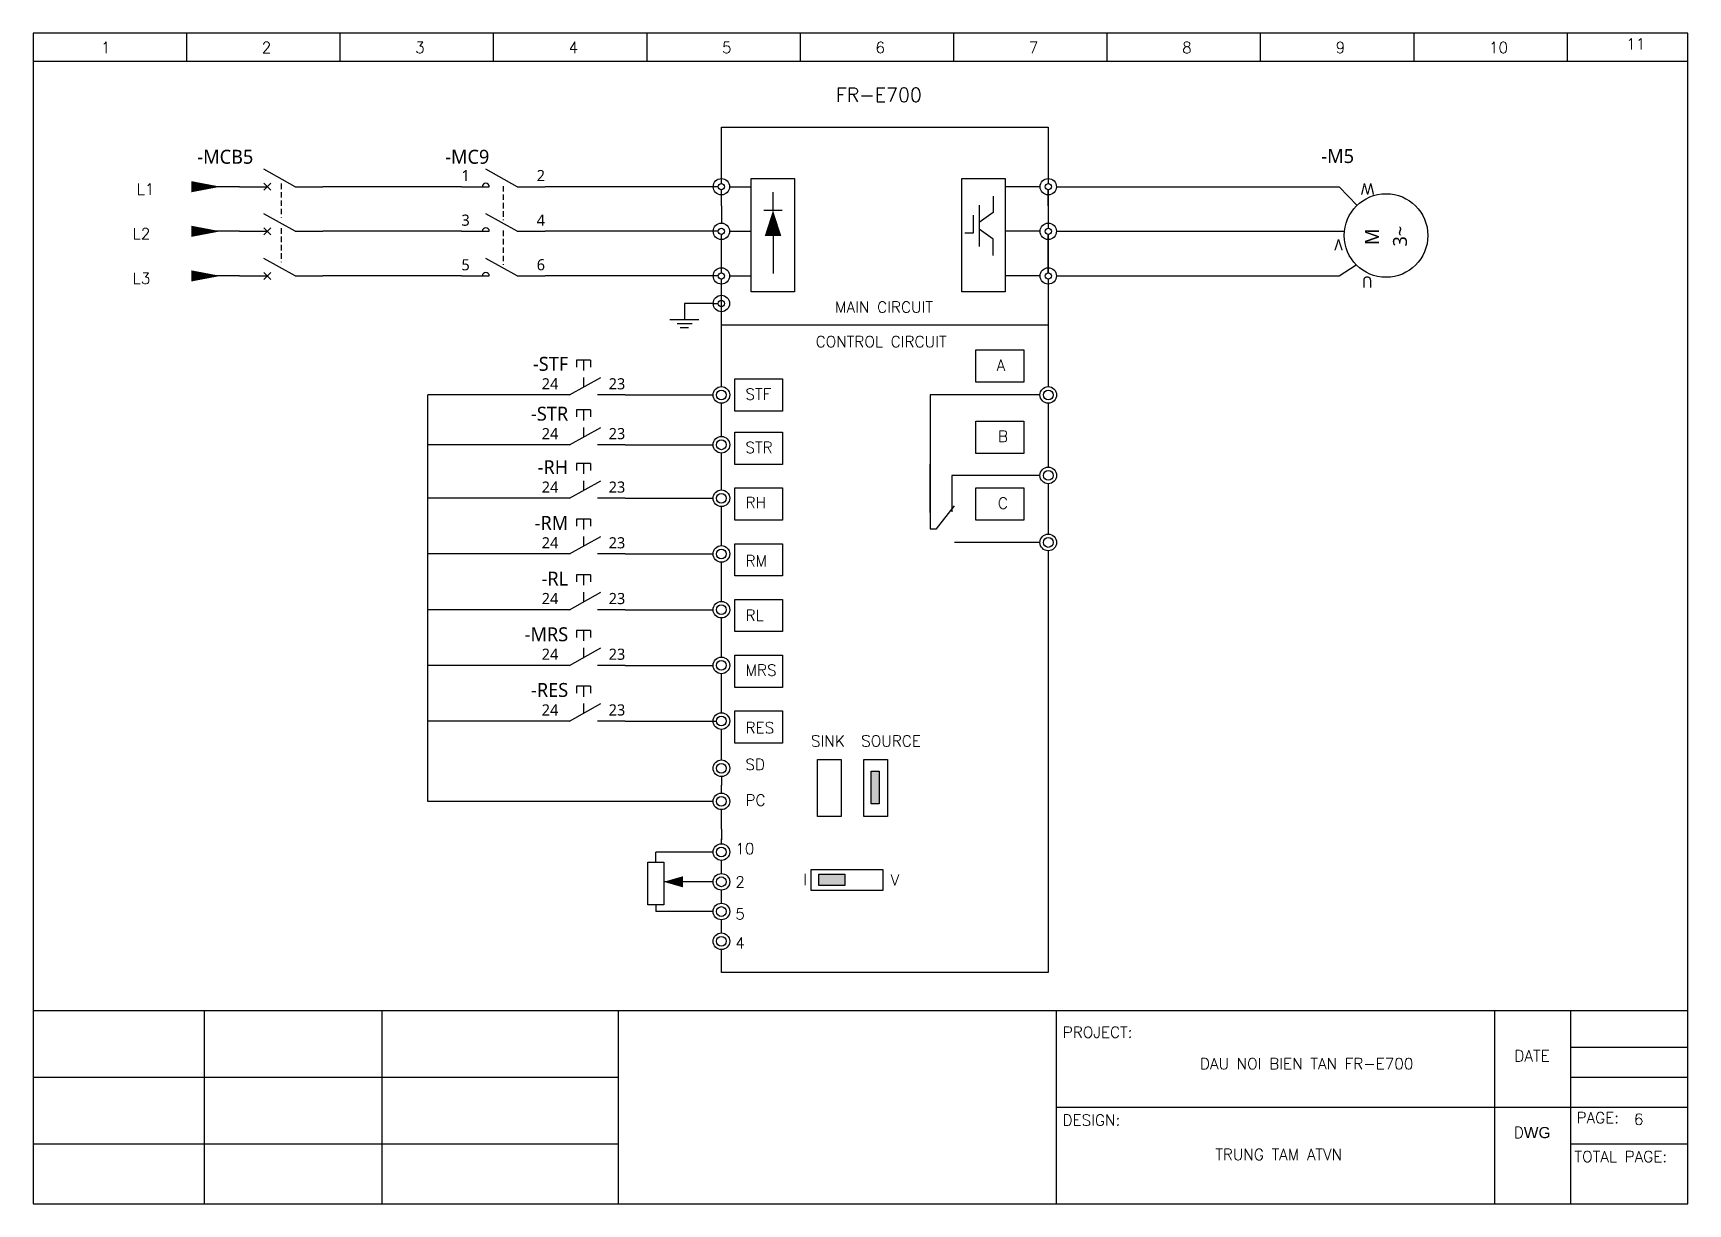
# Model space of a CAD drawing. Header units: millimetres. Extents: x -945625 to 316, y 6 to 533140.
# Drawn here: x -945263.4 to -944966.4, y 532659.1 to 532869.1 of the extents above; entities that cross this region are included whole.
import ezdxf
from ezdxf.enums import TextEntityAlignment as Align

# ---------------------------------------------------------------- set-up
doc = ezdxf.new("R2010")
doc.units = ezdxf.units.MM
doc.header["$LTSCALE"] = 4
doc.linetypes.add('DASHED', pattern=[0.75, 0.5, -0.25])
for name, color, linetype in [('LINK', 9, 'DASHED'), ('MISC', 2, 'Continuous'), ('PHA_A', 1, 'Continuous'), ('PHA_B', 2, 'Continuous'), ('PHA_C', 5, 'Continuous'), ('RED_2.5mm^2', 1, 'Continuous'), ('SYMS', 7, 'Continuous'), ('TAGS', 51, 'Continuous'), ('TERMS', 4, 'Continuous')]:
    doc.layers.add(name, color=color, linetype=linetype)
doc.styles.get("Standard").update_dxf_attribs({"font": 'simplex.shx', "height": 2, "bigfont": '@extfont2.shx'})
doc.styles.add('WD_IEC', font='')
doc.styles.get('WD_IEC').set_extended_font_data('Meiryo UI')

# ---------------------------------------------------------------- blocks, each defined once
blk = doc.blocks.new('KHUNG')
for p, q in [((297, 0), (0, 0)), ((0, 0), (0, -210)), ((27.53, 0), (27.53, -5.12)), ((55.06, 0), (55.06, -5.12)), ((82.6, 0), (82.6, -5.12)), ((110.13, 0), (110.13, -5.12)), ((137.66, 0), (137.66, -5.12)), ((165.19, 0), (165.19, -5.12)), ((192.72, 0), (192.72, -5.12)), ((220.25, 0), (220.25, -5.12)), ((247.79, 0), (247.79, -5.12)), ((275.32, 0), (275.32, -5.12)), ((297, -210), (297, 0)), ((297, -5.12), (0, -5.12)), ((0, -175.34), (297, -175.34)), ((30.72, -175.34), (30.72, -210)), ((62.59, -175.34), (62.59, -210)), ((105.07, -210), (105.07, -175.34)), ((183.7, -210), (183.7, -175.34)), ((262.34, -210), (262.34, -175.34)), ((275.92, -175.34), (275.92, -210)), ((275.92, -181.92), (297, -181.92)), ((0, -187.29), (105.07, -187.29)), ((275.92, -187.29), (297, -187.29)), ((183.7, -192.67), (262.34, -192.67)), ((262.34, -192.67), (279.45, -192.67)), ((279.45, -192.67), (297, -192.67)), ((0, -199.25), (105.07, -199.25)), ((275.92, -199.25), (297, -199.25)), ((0, -210), (297, -210))]:
    blk.add_line(p, q)
at = {"char_height": 2, "attachment_point": 1}
for s, width, insert in [('1', 5.6768, (12.2, -1.59)), ('2', 5.6768, (41.04, -1.59)), ('3', 5.6768, (68.58, -1.59)), ('4', 5.6768, (96.11, -1.59)), ('5', 5.6768, (123.64, -1.59)), ('6', 5.6768, (151.17, -1.59)), ('7', 5.6768, (178.7, -1.59)), ('8', 5.6768, (206.23, -1.59)), ('9', 5.6768, (233.77, -1.59)), ('10', 5.6768, (261.3, -1.59)), ('11', 5.6768, (285.94, -0.94)), ('PROJECT:', 14.1535, (184.8, -178.22)), ('DATE', 11.252, (265.86, -182.45)), ('DESIGN:', 13.7325, (184.75, -193.97)), ('PAGE:', 4.3997, (277.01, -193.54)), ('D{\\fArial|b0|i0|c0|p34;WG}', 9.1082, (265.75, -196.21)), ('TOTAL PAGE:', 23.8477, (276.64, -200.52))]:
    blk.add_mtext_dynamic_manual_height_columns(s, width=width, gutter_width=10, heights=[0], dxfattribs=dict(at, insert=insert))
blk = doc.blocks.new('VMO13')
blk.add_circle((0, 0), 7.5)
at = {"style": 'WD_IEC'}
for tag, p in [('INST', (-12.88, 12.75)), ('LOC', (-12.88, 9.25)), ('TAG1', (-12.88, 5.75)), ('DESC1', (-12.88, 1.5)), ('DESC2', (-12.88, -2)), ('DESC3', (-12.88, -5.5)), ('RATING1', (-12.88, -9)), ('RATING2', (-12.88, -12.5)), ('RATING3', (-12.88, -16)), ('RATING4', (-12.95, -19.58))]:
    blk.add_attdef(tag, text='', height=2.5, dxfattribs=at).set_placement(p, align=Align.RIGHT)
blk.add_attdef('TERM02', (-0.69, 7.75), '', height=2, rotation=90, dxfattribs=at)
at = {"style": 'WD_IEC', "flags": 1}
for tag, p, height in [('MFG', (12.75, 9), 1.5), ('X2TERM02', (0, 7.5), 0.32), ('CAT', (12.75, 6.5), 1.5), ('X0TERM01', (-6.4, 3.9), 0.32), ('X0TERM03', (6.4, 3.9), 0.32), ('X4LINK', (-7.5, 0), 0.32), ('X1LINK', (7.5, 0), 0.32), ('X8TERM04', (0, -7.5), 0.32), ('ASSYCODE', (1, -9), 1), ('CATDESC', (1, -12), 1), ('FAMILY', (1, -10.5), 1)]:
    blk.add_attdef(tag, p, '', height=height, dxfattribs=at)
at = {"style": 'WD_IEC'}
for tag, p in [('TERM01', (-7.35, 4.34)), ('TERM03', (9.35, 4.53)), ('TERM04', (-0.59, -7.92))]:
    blk.add_attdef(tag, text='', height=2, rotation=90, dxfattribs=at).set_placement(p, align=Align.RIGHT)
for tag, p in [('M', (-0.22, 1.27)), ('3~', (-0.12, -3.73))]:
    blk.add_attdef(tag, text='', height=2.5, dxfattribs=at).set_placement(p, align=Align.CENTER)
at = {"lineweight": 15, "style": 'WD_IEC'}
blk.add_attdef('XREF', text='', height=2.5, dxfattribs=at).set_placement((-13.19, -22.86), align=Align.RIGHT)
blk = doc.blocks.new('HMS21P')
for p, q in [((2.5, 0), (-3.12, 3.12)), ((-7.5, 0), (-2.5, 0)), ((2.5, 0), (7.5, 0))]:
    blk.add_line(p, q)
blk.add_arc((-3.12, 0), 0.625, 0, 180)
at = {"style": 'WD_IEC'}
for tag, p in [('INST', (-2.5, 10.12)), ('LOC', (-2.5, 7.12)), ('TAG2', (-2.5, 4.12)), ('DESC1', (-2.5, -9.25)), ('DESC2', (-2.5, -12.25)), ('DESC3', (-2.5, -15.25))]:
    blk.add_attdef(tag, text='', height=2.5, dxfattribs=at).set_placement(p, align=Align.RIGHT)
for tag, p, height, flags in [('TERM01', (-7.5, 1), 2, 8), ('X4TERM01', (-7.5, 0), 0.32, 1), ('X2LINK', (0, 2), 0.32, 1), ('X8LINK', (0, 0.12), 0.32, 1), ('X1TERM02', (7.5, 0), 0.32, 1), ('CONTACT', (6.5, -2.25), 1, 1), ('FAMILY', (6.5, -3.75), 1, 1)]:
    blk.add_attdef(tag, p, '', height=height, dxfattribs=dict(at, flags=flags))
at = {"style": 'WD_IEC', "flags": 8}
for tag, height, p in [('TERM02', 2, (7.5, 1)), ('XREF', 2.5, (-2.5, -6.25))]:
    blk.add_attdef(tag, text='', height=height, dxfattribs=at).set_placement(p, align=Align.RIGHT)
blk = doc.blocks.new('HCB1')
for p, q in [((2.5, 0), (-3.12, 3.12)), ((-7.5, 0), (-2.5, 0)), ((-1.88, -0.62), (-3.12, 0.62)), ((-1.88, 0.62), (-3.12, -0.62)), ((2.5, 0), (7.5, 0))]:
    blk.add_line(p, q)
at = {"style": 'WD_IEC'}
for tag, p in [('INST', (-5, 11.12)), ('LOC', (-5, 7.62)), ('TAG1', (-5, 4.12)), ('DESC1', (-5, -11.25)), ('DESC2', (-5, -14.75)), ('DESC3', (-5, -18.25))]:
    blk.add_attdef(tag, text='', height=2.5, dxfattribs=at).set_placement(p, align=Align.RIGHT)
for tag, p, height, flags in [('MFG', (4.92, 12.12), 1.5, 9), ('CAT', (4.92, 9.62), 1.5, 9), ('TERM01', (-7.5, 1), 2, 8), ('X4TERM01', (-7.5, 0), 0.32, 1), ('X2LINK', (0, 2.46), 0.32, 1), ('X8LINK', (0, 0.55), 0.32, 1), ('X1TERM02', (7.5, 0), 0.32, 1), ('ASSYCODE', (12.25, -2.75), 1, 1), ('CATDESC', (12.25, -5.75), 1, 1), ('FAMILY', (12.25, -4.25), 1, 1), ('CONTACT', (12.5, -7.5), 1, 1), ('COMMON', (13.75, -8.75), 1, 1)]:
    blk.add_attdef(tag, p, '', height=height, dxfattribs=dict(at, flags=flags))
at = {"style": 'WD_IEC', "flags": 8}
blk.add_attdef('TERM02', text='', height=2, dxfattribs=at).set_placement((7.5, 1), align=Align.RIGHT)
at = {"lineweight": 15, "style": 'WD_IEC'}
for tag, p in [('RATING1', (-5, -3.75)), ('XREF', (-5, -7.5))]:
    blk.add_attdef(tag, text='', height=2.5, dxfattribs=at).set_placement(p, align=Align.RIGHT)
blk = doc.blocks.new('HCB2')
for p, q in [((2.5, 0), (-3.12, 3.12)), ((-7.5, 0), (-2.5, 0)), ((-1.88, -0.62), (-3.12, 0.62)), ((-1.88, 0.62), (-3.12, -0.62)), ((2.5, 0), (7.5, 0))]:
    blk.add_line(p, q)
at = {"style": 'WD_IEC'}
for tag, p in [('INST', (-5, 11.12)), ('LOC', (-5, 7.62)), ('TAG2', (-5, 4.12)), ('DESC1', (-5, -13.75)), ('DESC2', (-5, -17.25)), ('DESC3', (-5, -20.75))]:
    blk.add_attdef(tag, text='', height=2.5, dxfattribs=at).set_placement(p, align=Align.RIGHT)
for tag, p, height, flags in [('TERM01', (-8, 1), 2, 8), ('X4TERM01', (-7.5, 0), 0.32, 1), ('X2LINK', (0, 2.46), 0.32, 1), ('X8LINK', (0, 0.55), 0.32, 1), ('X1TERM02', (7.5, 0), 0.32, 1), ('FAMILY', (12.25, -4.25), 1, 1), ('CONTACT', (12.5, -7.5), 1, 1)]:
    blk.add_attdef(tag, p, '', height=height, dxfattribs=dict(at, flags=flags))
at = {"style": 'WD_IEC', "flags": 8}
blk.add_attdef('TERM02', text='', height=2, dxfattribs=at).set_placement((8, 1), align=Align.RIGHT)
at = {"lineweight": 15, "style": 'WD_IEC', "flags": 1}
blk.add_attdef('RATING1', text='', height=2.5, dxfattribs=at).set_placement((-5, -6.25), align=Align.RIGHT)
at = {"lineweight": 15, "style": 'WD_IEC'}
blk.add_attdef('XREF', text='', height=2.5, dxfattribs=at).set_placement((-5, -10), align=Align.RIGHT)
blk = doc.blocks.new('VPB11')
for p, q in [((0, 7.5), (0, 2.5)), ((0, -2.5), (-3.125, 3.125)), ((-6.25, 1.25), (-6.25, -1.25)), ((-6.25, 1.25), (-5, 1.25)), ((-6.25, 0), (-4.375, 0)), ((-3.125, 0), (-1.389, 0)), ((-6.25, -1.25), (-5, -1.25)), ((0, -2.5), (0, -7.5))]:
    blk.add_line(p, q)
at = {"style": 'WD_IEC'}
for tag, p in [('INST', (-8, 10.25)), ('LOC', (-8, 6.75)), ('TAG1', (-8, 3.25)), ('DESC1', (-8, -10.35)), ('DESC2', (-8, -13.85)), ('DESC3', (-8, -17.35))]:
    blk.add_attdef(tag, text='', height=2.5, dxfattribs=at).set_placement(p, align=Align.RIGHT)
blk.add_attdef('TERM01', text='', height=2, rotation=90, dxfattribs=at).set_placement((-1, 7.5), align=Align.RIGHT)
at = {"style": 'WD_IEC', "flags": 1}
for tag, p, height in [('X2TERM01', (0, 7.5), 0.32), ('CONTACT', (0.5, 4.5), 1), ('COMMON', (1.75, 3.25), 1), ('X1LINK', (0, 0), 0.32), ('ASSYCODE', (1, -4), 1), ('FAMILY', (1, -5.5), 1), ('X8TERM02', (0, -7.5), 0.32), ('CATDESC', (1, -7), 1)]:
    blk.add_attdef(tag, p, '', height=height, dxfattribs=at)
at = {"style": 'WD_IEC', "flags": 9}
for tag, p in [('MFG', (-8.5, -0.25)), ('CAT', (-8.5, -2.75))]:
    blk.add_attdef(tag, text='', height=1.5, dxfattribs=at).set_placement(p, align=Align.RIGHT)
at = {"style": 'WD_IEC'}
blk.add_attdef('TERM02', (-1, -7.5), '', height=2, rotation=90, dxfattribs=at)
at = {"lineweight": 15, "style": 'WD_IEC'}
blk.add_attdef('XREF', text='', height=2.5, dxfattribs=at).set_placement((-8, -6.35), align=Align.RIGHT)

msp = doc.modelspace()

# ---------------------------------------------------------------- hatches: boundary and pattern name
at = {"ltscale": 0.5}
h = msp.add_hatch(color=256, dxfattribs=at)
h.dxf.hatch_style = 1
h.paths.add_polyline_path([(-945111.49, 532736.7), (-945112.97, 532736.7), (-945112.97, 532730.84), (-945111.49, 532730.84)])
h = msp.add_hatch(color=256, dxfattribs=at)
h.dxf.hatch_style = 1
h.paths.add_polyline_path([(-945122.32, 532718.23), (-945122.32, 532716.23), (-945117.68, 532716.23), (-945117.68, 532718.23)])

# ---------------------------------------------------------------- linework, layer by layer
for p, q in [((-945130.57, 532837.34), (-945130.57, 532840.6)), ((-945091.03, 532839.87), (-945091.03, 532836.92)), ((-945081.17, 532841), (-945081.17, 532834.12)), ((-945139.84, 532838.1), (-945139.84, 532835.03)), ((-945132.21, 532837.34), (-945128.92, 532837.34)), ((-945094.65, 532836.45), (-945094.65, 532833.2)), ((-945093.55, 532838.23), (-945093.55, 532830.84)), ((-945091.03, 532836.92), (-945093.55, 532835.12)), ((-945081.17, 532838.1), (-945081.17, 532835.03)), ((-945139.84, 532833), (-945139.84, 532832.89)), ((-945094.65, 532833.2), (-945096.17, 532833.2)), ((-945091.03, 532832.16), (-945093.55, 532833.95)), ((-945081.17, 532833), (-945081.17, 532832.89)), ((-945081.17, 532833), (-945081.17, 532832.89)), ((-945130.57, 532832.69), (-945130.57, 532826)), ((-945091.03, 532829.2), (-945091.03, 532832.16)), ((-945139.84, 532825), (-945139.84, 532824.89)), ((-945081.17, 532825), (-945081.17, 532824.89)), ((-945141.31, 532820.61), (-945146.47, 532820.61)), ((-945146.47, 532820.61), (-945146.47, 532817.76)), ((-945141.31, 532820.61), (-945140.4, 532820.61)), ((-945139.84, 532820.05), (-945139.84, 532819.94)), ((-945149.09, 532817.76), (-945143.86, 532817.76)), ((-945147.8, 532817.02), (-945145.06, 532817.02)), ((-945147.24, 532816.28), (-945145.71, 532816.28)), ((-945139.84, 532816.81), (-945081.17, 532816.81)), ((-945192.5, 532731.31), (-945192.5, 532804.21)), ((-945167.08, 532804.21), (-945192.5, 532804.21)), ((-945157.08, 532804.21), (-945141.32, 532804.21)), ((-945082.66, 532804.21), (-945102.37, 532804.21)), ((-945102.37, 532804.21), (-945102.37, 532783.11)), ((-945167.08, 532795.27), (-945192.5, 532795.27)), ((-945157.08, 532795.27), (-945141.32, 532795.27)), ((-945102.37, 532783.11), (-945102.37, 532791.8)), ((-945095.57, 532789.77), (-945098.5, 532789.77)), ((-945098.5, 532789.77), (-945098.5, 532783.25)), ((-945082.66, 532789.77), (-945095.57, 532789.77)), ((-945167.08, 532785.68), (-945192.5, 532785.68)), ((-945157.08, 532785.68), (-945141.32, 532785.68)), ((-945102.37, 532783.11), (-945102.37, 532780.17)), ((-945101.21, 532780.17), (-945098.01, 532784.32)), ((-945102.37, 532780.17), (-945101.21, 532780.17)), ((-945082.66, 532777.75), (-945097.98, 532777.75)), ((-945167.08, 532775.69), (-945192.5, 532775.69)), ((-945157.08, 532775.69), (-945141.32, 532775.69)), ((-945167.08, 532765.69), (-945192.5, 532765.69)), ((-945157.08, 532765.69), (-945141.32, 532765.69)), ((-945167.08, 532755.7), (-945192.5, 532755.7)), ((-945157.08, 532755.7), (-945141.32, 532755.7)), ((-945167.08, 532745.71), (-945192.5, 532745.71)), ((-945157.08, 532745.71), (-945140.71, 532745.71)), ((-945139.84, 532735.76), (-945139.84, 532734.24)), ((-945141.32, 532731.31), (-945192.5, 532731.31)), ((-945139.84, 532726.35), (-945139.84, 532724.39)), ((-945151.61, 532720.4), (-945151.61, 532722.21)), ((-945141.32, 532722.21), (-945151.61, 532722.21)), ((-945141.32, 532716.88), (-945150.18, 532716.88)), ((-945139.84, 532714.92), (-945139.84, 532715.39)), ((-945151.61, 532712.74), (-945151.61, 532711.73)), ((-945151.61, 532711.73), (-945151.61, 532711.55)), ((-945141.32, 532711.55), (-945151.61, 532711.55))]:
    msp.add_line(p, q, dxfattribs=at)
for points in [[(-945139.84, 532842.12), (-945139.84, 532852.22), (-945081.17, 532852.22), (-945081.17, 532842.12)], [(-945139.84, 532838.1), (-945139.84, 532841)], [(-945081.17, 532838.1), (-945081.17, 532841)], [(-945139.84, 532826.12), (-945139.84, 532832.89)], [(-945081.17, 532832.89), (-945081.17, 532826.12)], [(-945081.17, 532826.12), (-945081.17, 532832.89)], [(-945091.03, 532832.16), (-945091.7, 532832.63)], [(-945139.84, 532805.7), (-945139.84, 532825)], [(-945081.17, 532825), (-945081.17, 532805.7)], [(-945139.84, 532796.76), (-945139.84, 532802.73)], [(-945081.17, 532802.73), (-945081.17, 532791.26)], [(-945139.84, 532787.16), (-945139.84, 532793.79)], [(-945081.17, 532788.29), (-945081.17, 532779.24)], [(-945139.84, 532777.17), (-945139.84, 532784.19)], [(-945081.17, 532776.27), (-945081.17, 532700.62), (-945139.84, 532700.62), (-945139.84, 532704.74)], [(-945139.84, 532767.18), (-945139.84, 532774.2)], [(-945139.84, 532757.19), (-945139.84, 532764.21)], [(-945139.84, 532747.2), (-945139.84, 532754.22)], [(-945139.84, 532738.73), (-945139.84, 532744.23)], [(-945139.84, 532732.8), (-945139.84, 532734.24)], [(-945139.84, 532726.35), (-945139.84, 532729.83)], [(-945139.84, 532723.69), (-945139.84, 532724.59)], [(-945139.84, 532718.36), (-945139.84, 532720.72)], [(-945139.84, 532713.04), (-945139.84, 532714.92)], [(-945139.84, 532707.71), (-945139.84, 532710.07)]]:
    msp.add_lwpolyline(points, dxfattribs=at)
for points in [[(-945134.48, 532843.06), (-945126.7, 532843.06), (-945126.7, 532822.68), (-945134.48, 532822.68)], [(-945096.67, 532843.06), (-945088.89, 532843.06), (-945088.89, 532822.68), (-945096.67, 532822.68)], [(-945094.17, 532812.31), (-945085.56, 532812.31), (-945085.56, 532806.52), (-945094.17, 532806.52)], [(-945137.45, 532807.11), (-945128.84, 532807.11), (-945128.84, 532801.32), (-945137.45, 532801.32)], [(-945137.45, 532797.51), (-945128.84, 532797.51), (-945128.84, 532791.72), (-945137.45, 532791.72)], [(-945094.17, 532799.51), (-945085.56, 532799.51), (-945085.56, 532793.72), (-945094.17, 532793.72)], [(-945137.45, 532787.52), (-945128.84, 532787.52), (-945128.84, 532781.73), (-945137.45, 532781.73)], [(-945094.17, 532787.52), (-945085.56, 532787.52), (-945085.56, 532781.73), (-945094.17, 532781.73)], [(-945137.45, 532777.53), (-945128.84, 532777.53), (-945128.84, 532771.74), (-945137.45, 532771.74)], [(-945137.45, 532767.54), (-945128.84, 532767.54), (-945128.84, 532761.75), (-945137.45, 532761.75)], [(-945137.45, 532757.54), (-945128.84, 532757.54), (-945128.84, 532751.75), (-945137.45, 532751.75)], [(-945137.45, 532747.55), (-945128.84, 532747.55), (-945128.84, 532741.76), (-945137.45, 532741.76)], [(-945122.59, 532738.84), (-945118.32, 532738.84), (-945118.32, 532728.6), (-945122.59, 532728.6)], [(-945114.28, 532738.84), (-945110.01, 532738.84), (-945110.01, 532728.6), (-945114.28, 532728.6)], [(-945112.97, 532736.7), (-945111.49, 532736.7), (-945111.49, 532730.84), (-945112.97, 532730.84)], [(-945153.04, 532720.4), (-945150.18, 532720.4), (-945150.18, 532712.74), (-945153.04, 532712.74)], [(-945123.75, 532719.08), (-945110.87, 532719.08), (-945110.87, 532715.34), (-945123.75, 532715.34)], [(-945122.32, 532718.23), (-945117.68, 532718.23), (-945117.68, 532716.23), (-945122.32, 532716.23)]]:
    msp.add_lwpolyline(points, close=True, dxfattribs=at)
for points in [[(-945130.57, 532837.34, 0, 3, 0), (-945130.57, 532832.69, 3, 3, 0)], [(-945150.18, 532716.88, 0, 2, 0), (-945146.74, 532716.88, 2, 2, 0)]]:
    msp.add_lwpolyline(points, format="xyseb", dxfattribs=at)
for centre, radius in [((-945139.84, 532841.56), 1.47), ((-945139.84, 532841.56), 0.561), ((-945081.17, 532841.56), 1.47), ((-945081.17, 532841.56), 0.561), ((-945139.84, 532833.56), 1.47), ((-945139.84, 532833.56), 0.561), ((-945081.17, 532833.56), 1.47), ((-945081.17, 532833.56), 0.561), ((-945139.84, 532825.56), 1.47), ((-945081.17, 532825.56), 1.47), ((-945139.84, 532825.56), 0.561), ((-945081.17, 532825.56), 0.561), ((-945139.84, 532820.61), 1.47), ((-945139.84, 532820.61), 0.561), ((-945139.84, 532804.21), 1.49), ((-945139.84, 532804.21), 0.878), ((-945081.17, 532804.21), 1.49), ((-945081.17, 532804.21), 0.878), ((-945139.84, 532795.27), 1.49), ((-945139.84, 532795.27), 0.878), ((-945081.17, 532789.77), 1.49), ((-945081.17, 532789.77), 0.878), ((-945139.84, 532785.68), 1.49), ((-945139.84, 532785.68), 0.878), ((-945139.84, 532775.69), 1.49), ((-945139.84, 532775.69), 0.878), ((-945081.17, 532777.75), 1.49), ((-945081.17, 532777.75), 0.878), ((-945139.84, 532765.69), 1.49), ((-945139.84, 532765.69), 0.878), ((-945139.84, 532755.7), 1.49), ((-945139.84, 532755.7), 0.878), ((-945139.84, 532745.71), 1.49), ((-945139.84, 532745.71), 0.878), ((-945139.84, 532737.25), 1.49), ((-945139.84, 532737.25), 0.878), ((-945139.84, 532731.31), 1.49), ((-945139.84, 532731.31), 0.878), ((-945139.84, 532722.21), 1.49), ((-945139.84, 532722.21), 0.878), ((-945139.84, 532716.88), 1.49), ((-945139.84, 532716.88), 0.878), ((-945139.84, 532711.55), 1.49), ((-945139.84, 532711.55), 0.878), ((-945139.84, 532706.22), 1.49), ((-945139.84, 532706.22), 0.878)]:
    msp.add_circle(centre, radius, dxfattribs=at)
at = {"layer": 'LINK', "ltscale": 0.5}
for points in [[(-945218.85, 532842.11), (-945218.85, 532836.02)], [(-945178.99, 532841.68), (-945178.99, 532835.56)], [(-945218.85, 532834.11), (-945218.85, 532828.02)], [(-945178.99, 532833.68), (-945178.99, 532827.56)]]:
    msp.add_lwpolyline(points, dxfattribs=at)
at = {"layer": 'PHA_A'}
for p, q in [((-945140.4, 532841.56), (-945148.59, 532841.56)), ((-945082.64, 532841.56), (-945088.75, 532841.56)), ((-945079.7, 532841.56), (-945049.77, 532841.56)), ((-945049.77, 532841.56), (-945028.98, 532841.56)), ((-945028.98, 532841.56), (-945025.74, 532838.21))]:
    msp.add_line(p, q, dxfattribs=at)
at = {"layer": 'PHA_B'}
for p, q in [((-945226.35, 532833.56), (-945234.82, 532833.56)), ((-945195.29, 532833.56), (-945211.35, 532833.56)), ((-945186.49, 532833.56), (-945195.29, 532833.56)), ((-945148.59, 532833.56), (-945171.49, 532833.56)), ((-945140.4, 532833.56), (-945163.59, 532833.56)), ((-945138.36, 532833.56), (-945134.42, 532833.56)), ((-945082.64, 532833.56), (-945088.75, 532833.56)), ((-945079.7, 532833.56), (-945049.77, 532833.56)), ((-945049.77, 532833.56), (-945028, 532833.56))]:
    msp.add_line(p, q, dxfattribs=at)
msp.add_lwpolyline([(-945229.73, 532833.56, 0, 2, 0), (-945234.98, 532833.56, 2, 2, 0)], format="xyseb", dxfattribs=at)
at = {"layer": 'PHA_C'}
for p, q in [((-945028.98, 532825.56), (-945025.88, 532827.55)), ((-945226.35, 532825.56), (-945234.82, 532825.56)), ((-945195.29, 532825.56), (-945211.35, 532825.56)), ((-945186.49, 532825.56), (-945195.29, 532825.56)), ((-945148.59, 532825.56), (-945171.49, 532825.56)), ((-945140.4, 532825.56), (-945163.59, 532825.56)), ((-945138.36, 532825.56), (-945134.42, 532825.56)), ((-945082.64, 532825.56), (-945088.75, 532825.56)), ((-945079.7, 532825.56), (-945049.77, 532825.56)), ((-945049.77, 532825.56), (-945028.98, 532825.56))]:
    msp.add_line(p, q, dxfattribs=at)
msp.add_lwpolyline([(-945229.73, 532825.56, 0, 2, 0), (-945234.98, 532825.56, 2, 2, 0)], format="xyseb", dxfattribs=at)
at = {"layer": 'RED_2.5mm^2', "ltscale": 0.5}
for p, q in [((-945226.35, 532841.56), (-945234.82, 532841.56)), ((-945195.29, 532841.56), (-945211.35, 532841.56)), ((-945186.49, 532841.56), (-945195.29, 532841.56)), ((-945148.59, 532841.56), (-945171.49, 532841.56)), ((-945138.36, 532841.56), (-945134.42, 532841.56))]:
    msp.add_line(p, q, dxfattribs=at)
msp.add_lwpolyline([(-945229.73, 532841.56, 0, 2, 0), (-945234.98, 532841.56, 2, 2, 0)], format="xyseb", dxfattribs=at)

# ---------------------------------------------------------------- block references
at = {"linetype": 'DASHED', "ltscale": 0.5}
msp.add_blockref('KHUNG', (-945263.37, 532869.11), dxfattribs=at)
at = {"layer": 'SYMS', "ltscale": 0.5}
ref = msp.add_blockref('HCB1', (-945218.85, 532841.56), dxfattribs=at)
ref.add_attrib('TAG1', '-MCB5', dxfattribs={"layer": 'TAGS', "height": 2.5, "style": 'WD_IEC'}).set_placement((-945223.85, 532845.68), align=Align.RIGHT)
ref = msp.add_blockref('HMS21P', (-945178.99, 532841.56), dxfattribs=at)
ref.add_attrib('TERM02', '2', dxfattribs={"layer": 'TERMS', "height": 2, "style": 'WD_IEC', "flags": 8}).set_placement((-945171.49, 532842.56), align=Align.RIGHT)
ref.add_attrib('TERM01', '1', (-945186.49, 532842.56), dxfattribs={"layer": 'TERMS', "height": 2, "style": 'WD_IEC', "flags": 8})
ref.add_attrib('TAG2', '-MC9', dxfattribs={"layer": 'TAGS', "height": 2.5, "style": 'WD_IEC'}).set_placement((-945181.49, 532845.68), align=Align.RIGHT)
ref = msp.add_blockref('VMO13', (-945020.54, 532832.81), dxfattribs=dict(at, rotation=90))
ref.add_attrib('M', 'M', dxfattribs={"layer": 'MISC', "height": 2.5, "rotation": 90, "style": 'WD_IEC'}).set_placement((-945021.8, 532832.58), align=Align.CENTER)
ref.add_attrib('3~', '3~', dxfattribs={"layer": 'MISC', "height": 2.5, "rotation": 90, "style": 'WD_IEC'}).set_placement((-945016.8, 532832.69), align=Align.CENTER)
ref.add_attrib('TERM03', 'W', dxfattribs={"layer": 'TERMS', "height": 2, "rotation": 180, "style": 'WD_IEC'}).set_placement((-945025.07, 532842.16), align=Align.RIGHT)
ref.add_attrib('TERM02', 'V', (-945028.29, 532832.12), dxfattribs={"layer": 'TERMS', "height": 2, "rotation": 180, "style": 'WD_IEC'})
ref.add_attrib('TERM01', 'U', dxfattribs={"layer": 'TERMS', "height": 2, "rotation": 180, "style": 'WD_IEC'}).set_placement((-945024.88, 532825.45), align=Align.RIGHT)
ref.add_attrib('TAG1', '-M5', dxfattribs={"layer": 'TAGS', "height": 2.5, "style": 'WD_IEC'}).set_placement((-945026.29, 532845.81), align=Align.RIGHT)
for p in [(-945218.85, 532833.56), (-945218.85, 532825.56)]:
    msp.add_blockref('HCB2', p, dxfattribs=at)
ref = msp.add_blockref('HMS21P', (-945178.99, 532833.56), dxfattribs=at)
ref.add_attrib('TERM02', '4', dxfattribs={"layer": 'TERMS', "height": 2, "style": 'WD_IEC', "flags": 8}).set_placement((-945171.49, 532834.56), align=Align.RIGHT)
ref.add_attrib('TERM01', '3', (-945186.49, 532834.56), dxfattribs={"layer": 'TERMS', "height": 2, "style": 'WD_IEC', "flags": 8})
ref = msp.add_blockref('HMS21P', (-945178.99, 532825.56), dxfattribs=at)
ref.add_attrib('TERM02', '6', dxfattribs={"layer": 'TERMS', "height": 2, "style": 'WD_IEC', "flags": 8}).set_placement((-945171.49, 532826.56), align=Align.RIGHT)
ref.add_attrib('TERM01', '5', (-945186.49, 532826.56), dxfattribs={"layer": 'TERMS', "height": 2, "style": 'WD_IEC', "flags": 8})
ref = msp.add_blockref('VPB11', (-945164.58, 532804.21), dxfattribs=dict(at, rotation=270))
ref.add_attrib('TERM02', '24', (-945172.08, 532805.21), dxfattribs={"layer": 'TERMS', "height": 2, "style": 'WD_IEC'})
ref.add_attrib('TERM01', '23', dxfattribs={"layer": 'TERMS', "height": 2, "style": 'WD_IEC'}).set_placement((-945157.08, 532805.21), align=Align.RIGHT)
ref.add_attrib('TAG1', '-STF', dxfattribs={"layer": 'TAGS', "height": 2.5, "style": 'WD_IEC'}).set_placement((-945167.33, 532808.54), align=Align.RIGHT)
ref = msp.add_blockref('VPB11', (-945164.58, 532795.27), dxfattribs=dict(at, rotation=270))
ref.add_attrib('TERM02', '24', (-945172.08, 532796.27), dxfattribs={"layer": 'TERMS', "height": 2, "style": 'WD_IEC'})
ref.add_attrib('TERM01', '23', dxfattribs={"layer": 'TERMS', "height": 2, "style": 'WD_IEC'}).set_placement((-945157.08, 532796.27), align=Align.RIGHT)
ref.add_attrib('TAG1', '-STR', dxfattribs={"layer": 'TAGS', "height": 2.5, "style": 'WD_IEC'}).set_placement((-945167.33, 532799.6), align=Align.RIGHT)
ref = msp.add_blockref('VPB11', (-945164.58, 532785.68), dxfattribs=dict(at, rotation=270))
ref.add_attrib('TERM02', '24', (-945172.08, 532786.68), dxfattribs={"layer": 'TERMS', "height": 2, "style": 'WD_IEC'})
ref.add_attrib('TERM01', '23', dxfattribs={"layer": 'TERMS', "height": 2, "style": 'WD_IEC'}).set_placement((-945157.08, 532786.68), align=Align.RIGHT)
ref.add_attrib('TAG1', '-RH', dxfattribs={"layer": 'TAGS', "height": 2.5, "style": 'WD_IEC'}).set_placement((-945167.33, 532790), align=Align.RIGHT)
ref = msp.add_blockref('VPB11', (-945164.58, 532775.69), dxfattribs=dict(at, rotation=270))
ref.add_attrib('TERM02', '24', (-945172.08, 532776.69), dxfattribs={"layer": 'TERMS', "height": 2, "style": 'WD_IEC'})
ref.add_attrib('TERM01', '23', dxfattribs={"layer": 'TERMS', "height": 2, "style": 'WD_IEC'}).set_placement((-945157.08, 532776.69), align=Align.RIGHT)
ref.add_attrib('TAG1', '-RM', dxfattribs={"layer": 'TAGS', "height": 2.5, "style": 'WD_IEC'}).set_placement((-945167.33, 532780.01), align=Align.RIGHT)
ref = msp.add_blockref('VPB11', (-945164.58, 532765.69), dxfattribs=dict(at, rotation=270))
ref.add_attrib('TERM02', '24', (-945172.08, 532766.69), dxfattribs={"layer": 'TERMS', "height": 2, "style": 'WD_IEC'})
ref.add_attrib('TERM01', '23', dxfattribs={"layer": 'TERMS', "height": 2, "style": 'WD_IEC'}).set_placement((-945157.08, 532766.69), align=Align.RIGHT)
ref.add_attrib('TAG1', '-RL', dxfattribs={"layer": 'TAGS', "height": 2.5, "style": 'WD_IEC'}).set_placement((-945167.33, 532770.02), align=Align.RIGHT)
ref = msp.add_blockref('VPB11', (-945164.58, 532755.7), dxfattribs=dict(at, rotation=270))
ref.add_attrib('TERM02', '24', (-945172.08, 532756.7), dxfattribs={"layer": 'TERMS', "height": 2, "style": 'WD_IEC'})
ref.add_attrib('TERM01', '23', dxfattribs={"layer": 'TERMS', "height": 2, "style": 'WD_IEC'}).set_placement((-945157.08, 532756.7), align=Align.RIGHT)
ref.add_attrib('TAG1', '-MRS', dxfattribs={"layer": 'TAGS', "height": 2.5, "style": 'WD_IEC'}).set_placement((-945167.33, 532760.03), align=Align.RIGHT)
ref = msp.add_blockref('VPB11', (-945164.58, 532745.71), dxfattribs=dict(at, rotation=270))
ref.add_attrib('TERM02', '24', (-945172.08, 532746.71), dxfattribs={"layer": 'TERMS', "height": 2, "style": 'WD_IEC'})
ref.add_attrib('TERM01', '23', dxfattribs={"layer": 'TERMS', "height": 2, "style": 'WD_IEC'}).set_placement((-945157.08, 532746.71), align=Align.RIGHT)
ref.add_attrib('TAG1', '-RES', dxfattribs={"layer": 'TAGS', "height": 2.5, "style": 'WD_IEC'}).set_placement((-945167.33, 532750.04), align=Align.RIGHT)

# ---------------------------------------------------------------- texts
at = {"linetype": 'DASHED', "ltscale": 0.5, "insert": (-945119.28, 532859.29), "char_height": 2.5, "attachment_point": 1}
msp.add_mtext_dynamic_manual_height_columns('FR-E700', width=29.6376, gutter_width=12.5, heights=[0], dxfattribs=at)
at = {"char_height": 2, "attachment_point": 1}
for s, width, insert in [('L1', 7.5645, (-945244.77, 532842.12)), ('L2', 7.5645, (-945245.5, 532834.12)), ('L3', 7.5645, (-945245.5, 532826.12)), ('DAU NOI BIEN TAN FR-E700', 55.3936, (-945053.95, 532685.26)), ('TRUNG TAM ATVN', 55.3936, (-945051.21, 532668.97))]:
    msp.add_mtext_dynamic_manual_height_columns(s, width=width, gutter_width=10, heights=[0], dxfattribs=dict(at, insert=insert))
at = {"ltscale": 0.5, "char_height": 2, "attachment_point": 1}
for s, width, insert in [('MAIN CIRCUIT', 27.9043, (-945119.43, 532820.97)), ('CONTROL CIRCUIT', 27.9043, (-945122.91, 532814.77)), ('A', 4.9835, (-945090.45, 532810.55)), ('STF', 4.9835, (-945135.51, 532805.35)), ('B', 4.9835, (-945090.21, 532797.79)), ('STR', 4.9835, (-945135.51, 532795.79)), ('RH', 4.9835, (-945135.51, 532785.9)), ('C', 4.9835, (-945090.21, 532785.79)), ('RM', 4.9835, (-945135.51, 532775.45)), ('RL', 4.9835, (-945135.51, 532765.68)), ('MRS', 4.9835, (-945135.51, 532755.84)), ('RES', 4.9835, (-945135.51, 532745.52)), ('SINK', 5.2752, (-945123.77, 532743.14)), ('SOURCE', 6.6428, (-945114.74, 532743.14)), ('SD', 4.9835, (-945135.51, 532738.94)), ('PC', 4.9835, (-945135.51, 532732.53)), ('10', 8.3071, (-945137.34, 532723.82)), ('2', 8.3071, (-945137.34, 532717.85)), ('I', 1.8351, (-945125.17, 532718.3)), ('V', 2, (-945109.45, 532718.22)), ('5', 8.3071, (-945137.34, 532712.12)), ('4', 8.3071, (-945137.34, 532706.89)), ('6', 7.0881, (-944976.06, 532675.28))]:
    msp.add_mtext_dynamic_manual_height_columns(s, width=width, gutter_width=10, heights=[0], dxfattribs=dict(at, insert=insert))

doc.saveas('drawing.dxf')
